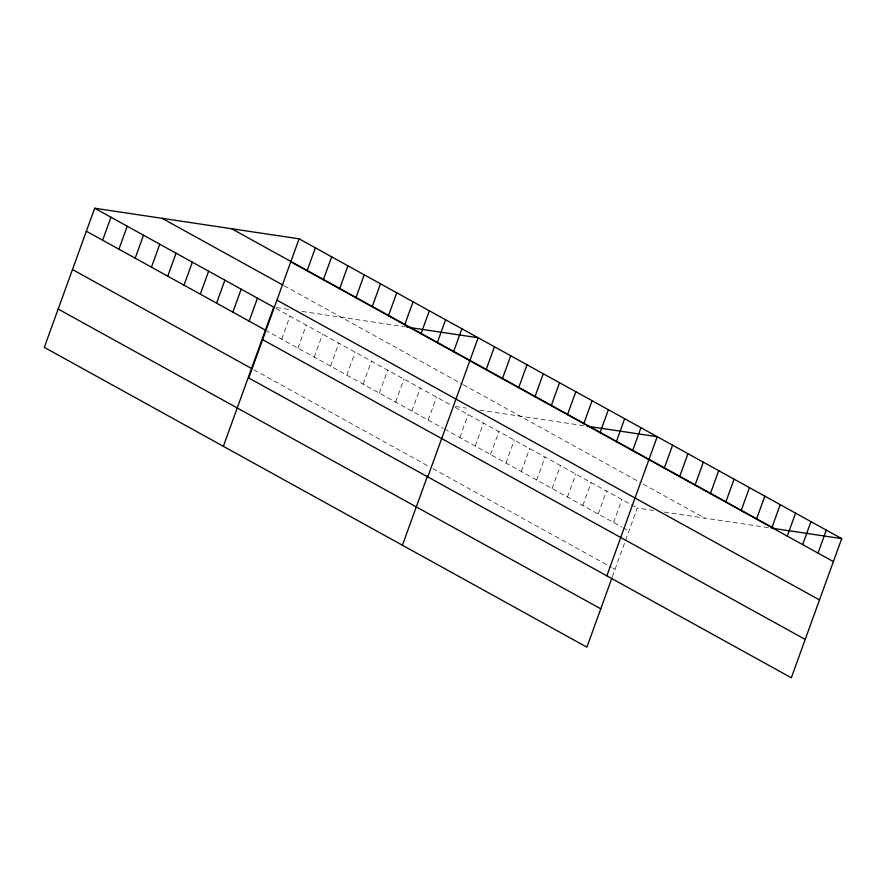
<?xml version="1.0" encoding="UTF-8"?>
<svg xmlns="http://www.w3.org/2000/svg" width="886" height="886" viewBox="0 0 886 886"><rect width="100%" height="100%" fill="white"/><g stroke="black" fill="none" stroke-linecap="round" stroke-linejoin="round"><path stroke-width="0.66" stroke-dasharray="4.43 3.32" d="M281.693 339.128L290.01 316.158M297.973 348.132L306.279 325.151M314.242 357.124L322.559 334.144M330.522 366.117L338.84 343.137M346.803 375.11L355.12 352.13M363.083 384.103L371.4 361.123M379.363 393.096L387.669 370.115M395.632 402.089L403.95 379.108M411.912 411.082L420.23 388.101M428.193 420.075L436.51 397.094M459.845 437.562L468.162 414.582M475.217 446.057L483.534 423.076M490.589 454.551L498.907 431.571M505.961 463.046L514.279 440.065M521.333 471.54L529.651 448.56M536.717 480.035L545.034 457.054M552.089 488.529L560.406 465.549M567.461 497.024L575.778 474.043M582.833 505.507L591.15 482.538M598.205 514.002L606.522 491.032M613.577 522.496L621.894 499.527M612.392 576.731L637.267 508.021L656.161 510.845M276.432 307.564L289.921 309.591M302.06 311.407L405.644 326.912M455.482 406.497L466.28 408.114M479.769 410.129L583.431 425.645M664.256 512.053L769.181 527.768M284.218 285.779L462.115 384.07M463.278 384.712L640.877 482.837M643.236 484.144L704.735 518.122M276.055 308.45L451.627 405.445M455.149 407.394L630.179 504.101M631.364 504.754L637.267 508.021M265.412 330.135L443.31 428.425M444.473 429.068L621.861 527.07M623.046 527.724L628.949 530.991M253.861 369.761L429.433 466.756M432.955 468.705L611.528 567.372M612.713 568.026L615.072 569.333"/><path stroke-width="1.33" d="M299.103 238.832L248.733 377.979L791.331 677.768L841.7 538.622L299.103 238.832L94.669 208.232L44.3 347.378L586.897 647.168L611.949 577.971M102.632 240.206L110.949 217.225M118.912 249.199L127.23 226.218M135.193 258.191L143.499 235.211M151.462 267.184L159.779 244.204M167.742 276.177L176.059 253.208M184.022 285.17L192.34 262.201M200.302 294.163L208.62 271.194M216.583 303.156L224.889 280.186M232.852 312.149L241.169 289.179M249.132 321.142L257.449 298.172M223.361 446.311L273.73 307.165L94.669 208.232M307.054 270.806L315.372 247.825M323.335 279.799L331.652 256.818M339.615 288.792L347.932 265.822M355.895 297.785L364.212 274.815M372.175 306.777L380.493 283.808M388.445 315.77L396.762 292.801M404.725 324.763L413.042 301.794M421.005 333.756L429.322 310.787M437.285 342.749L445.603 319.78M453.566 351.742L461.883 328.772M402.421 545.233L427.462 476.048M427.783 476.912L478.152 337.765L406.907 327.1M486.115 369.739L494.432 346.758M502.395 378.732L510.713 355.751M518.675 387.725L526.993 364.744M534.956 396.718L543.273 373.737M551.225 405.71L559.542 382.73M567.505 414.703L575.822 391.723M583.785 423.696L592.103 400.716M600.066 432.689L608.383 409.709M616.346 441.682L624.663 418.701M632.615 450.675L640.932 427.705M606.844 575.834L657.213 436.698L587.23 426.221M664.267 468.162L672.585 445.193M679.651 476.657L687.968 453.676M695.023 485.151L703.34 462.171M710.395 493.646L718.712 470.665M725.767 502.14L734.084 479.16M741.139 510.635L749.456 487.654M756.511 519.13L764.828 496.149M771.883 527.624L780.201 504.643M787.266 536.119L795.584 513.138M802.638 544.602L810.956 521.632M818.011 553.097L826.328 530.127M771.706 528.145L841.7 538.622M231.634 228.743L774.242 528.521M290.785 261.813L833.383 561.591M162.127 218.333L283.055 285.137M276.908 300.144L819.506 599.933M86.352 231.213L265.412 330.135M262.61 339.648L805.208 639.426M72.475 269.543L251.535 368.476M58.177 309.048L600.774 608.826"/></g></svg>
